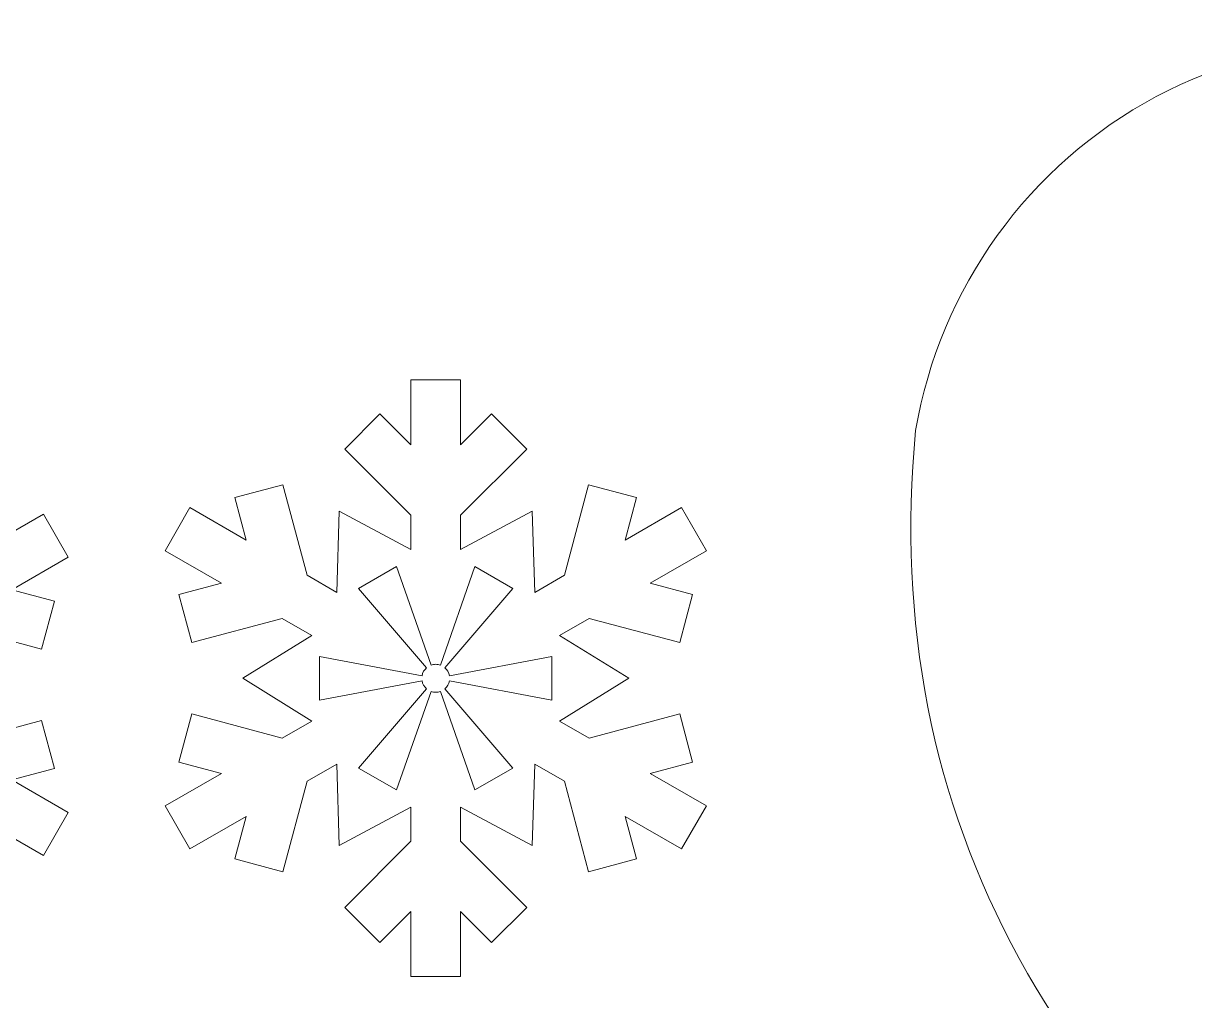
# Model space of a CAD drawing. Header units: millimetres. Extents: x -417 to 423, y -129 to 130.
# Drawn here: x -210.67 to -168.26, y -38.29 to -2.93 of the extents above; entities that cross this region are included whole.
import ezdxf

# ---------------------------------------------------------------- set-up
doc = ezdxf.new("R2010")
doc.units = ezdxf.units.MM
doc.header["$MEASUREMENT"] = 0
doc.layers.add('Camada 1', color=7, linetype='Continuous')

msp = doc.modelspace()

# ---------------------------------------------------------------- linework, layer by layer
at = {"layer": 'Camada 1', "color": 250, "lineweight": 20}
msp.add_open_spline([(-108.9558, -116.1846), (-108.9558, -116.1846), (-108.9558, -110.645), (-108.9558, -110.645), (-108.9558, -110.645), (-102.3488, -110.9216), (-97.9652, -108.239), (-94.6314, -105.1581), (-94.6314, -105.1581), (-87.3953, -98.4709), (-85.1994, -85.6952), (-90.7202, -77.2132), (-90.7202, -77.2132), (-94.7894, -68.8955), (-105.2778, -59.5347), (-122.1855, -49.1306), (-122.1855, -49.1306), (-124.721, -47.526), (-132.9916, -46.6607), (-140.9969, -46.5348), (-140.9969, -46.5348), (-152.559, -43.7149), (-161.0808, -36.9499), (-166.5625, -26.2396), (-166.5625, -26.2396), (-168.5027, -22.4029), (-167.3598, -17.7245), (-163.8693, -15.2145), (-163.8693, -15.2145), (-160.3787, -12.7045), (-155.58, -13.11), (-152.5604, -16.1706), (-152.5604, -16.1706), (-154.0899, -17.3196), (-154.4744, -19.4537), (-153.442, -21.0642), (-153.442, -21.0642), (-152.4096, -22.6747), (-150.3099, -23.2164), (-148.6272, -22.3064), (-148.6272, -22.3064), (-147.028, -21.9692), (-145.697, -20.8664), (-145.0684, -19.3578), (-145.0684, -19.3578), (-144.4399, -17.8492), (-144.5939, -16.1277), (-145.4807, -14.7547), (-145.4807, -14.7547), (-146.9971, -10.3188), (-150.3939, -6.7782), (-154.7631, -5.079), (-154.7631, -5.079), (-159.5358, -2.9317), (-165.0342, -3.1166), (-169.652, -5.5794), (-169.652, -5.5794), (-174.2698, -8.0421), (-177.4864, -12.5053), (-178.3621, -17.6651), (-178.3621, -17.6651), (-179.6802, -31.609), (-173.3601, -43.1405), (-159.402, -52.2596), (-159.402, -52.2596), (-157.4766, -53.5175), (-155.4059, -54.7295), (-153.1898, -55.8956), (-153.1898, -55.8956), (-151.9161, -60.507), (-154.4087, -64.0216), (-158.7086, -65.4385), (-158.7086, -65.4385), (-161.1395, -66.2396), (-163.3679, -66.1217), (-165.8633, -66.1217), (-165.8633, -66.1217), (-165.8633, -66.1217), (-230.2112, -66.1217), (-230.2112, -66.1217), (-230.2112, -66.1217), (-230.2112, -66.1217), (-239.4373, -52.2596), (-239.4373, -52.2596), (-239.4373, -52.2596), (-239.4373, -52.2596), (-253.323, -52.2596), (-253.323, -52.2596), (-253.323, -52.2596), (-253.323, -52.2596), (-296.323, -52.2596), (-296.323, -52.2596), (-296.323, -52.2596), (-296.323, -52.2596), (-286.4294, -112.2239), (-286.4294, -112.2239), (-286.4294, -112.2239), (-286.4294, -112.2239), (-286.4294, -116.1846), (-286.4294, -116.1846), (-286.4294, -116.1846), (-286.4294, -116.1846), (-293.7493, -116.1846), (-293.7493, -116.1846), (-293.7493, -116.1846), (-293.7493, -116.1846), (-293.7493, -129.0963), (-293.7493, -129.0963), (-293.7493, -129.0963), (-293.7493, -129.0963), (-101.2431, -129.0963), (-101.2431, -129.0963), (-101.2431, -129.0963), (-65.3551, -127.8508), (-60.3457, -83.6124), (-81.7697, -56.7062), (-81.7697, -56.7062), (-82.545, -56.0007), (-83.6744, -55.8446), (-84.612, -56.3134), (-84.612, -56.3134), (-85.5496, -56.7822), (-86.1023, -57.7793), (-86.0031, -58.8229), (-86.0031, -58.8229), (-67.2099, -86.878), (-78.4282, -115.7353), (-101.2431, -116.1846), (-101.2431, -116.1846), (-101.2431, -116.1846), (-108.9558, -116.1846), (-108.9558, -116.1846)], degree=3, knots=[0, 0, 0, 0, 0.0294118, 0.0294118, 0.0294118, 0.0294118, 0.0588235, 0.0588235, 0.0588235, 0.0588235, 0.0882353, 0.0882353, 0.0882353, 0.0882353, 0.1176471, 0.1176471, 0.1176471, 0.1176471, 0.1470588, 0.1470588, 0.1470588, 0.1470588, 0.1764706, 0.1764706, 0.1764706, 0.1764706, 0.2058824, 0.2058824, 0.2058824, 0.2058824, 0.2352941, 0.2352941, 0.2352941, 0.2352941, 0.2647059, 0.2647059, 0.2647059, 0.2647059, 0.2941176, 0.2941176, 0.2941176, 0.2941176, 0.3235294, 0.3235294, 0.3235294, 0.3235294, 0.3529412, 0.3529412, 0.3529412, 0.3529412, 0.3823529, 0.3823529, 0.3823529, 0.3823529, 0.4117647, 0.4117647, 0.4117647, 0.4117647, 0.4411765, 0.4411765, 0.4411765, 0.4411765, 0.4705882, 0.4705882, 0.4705882, 0.4705882, 0.5, 0.5, 0.5, 0.5, 0.5294118, 0.5294118, 0.5294118, 0.5294118, 0.5588235, 0.5588235, 0.5588235, 0.5588235, 0.5882353, 0.5882353, 0.5882353, 0.5882353, 0.6176471, 0.6176471, 0.6176471, 0.6176471, 0.6470588, 0.6470588, 0.6470588, 0.6470588, 0.6764706, 0.6764706, 0.6764706, 0.6764706, 0.7058824, 0.7058824, 0.7058824, 0.7058824, 0.7352941, 0.7352941, 0.7352941, 0.7352941, 0.7647059, 0.7647059, 0.7647059, 0.7647059, 0.7941176, 0.7941176, 0.7941176, 0.7941176, 0.8235294, 0.8235294, 0.8235294, 0.8235294, 0.8529412, 0.8529412, 0.8529412, 0.8529412, 0.8823529, 0.8823529, 0.8823529, 0.8823529, 0.9117647, 0.9117647, 0.9117647, 0.9117647, 0.9411765, 0.9411765, 0.9411765, 0.9411765, 1, 1, 1, 1], dxfattribs=at)
at = {"layer": 'Camada 1', "color": 250, "lineweight": 9}
for points, knots in [([(-217.9446, -20.9703), (-217.9446, -20.9703), (-217.9446, -22.2098), (-217.9446, -22.2098), (-217.9446, -22.2098), (-217.9446, -22.2098), (-215.3519, -20.8186), (-215.3519, -20.8186), (-215.3519, -20.8186), (-215.3519, -20.8186), (-215.2603, -23.7595), (-215.2603, -23.7595), (-215.2603, -23.7595), (-215.2603, -23.7595), (-214.187, -23.1398), (-214.187, -23.1398), (-214.187, -23.1398), (-214.187, -23.1398), (-213.3096, -19.8655), (-213.3096, -19.8655), (-213.3096, -19.8655), (-213.3096, -19.8655), (-211.5709, -20.3314), (-211.5709, -20.3314), (-211.5709, -20.3314), (-211.5709, -20.3314), (-211.9824, -21.867), (-211.9824, -21.867), (-211.9824, -21.867), (-211.9824, -21.867), (-209.9455, -20.691), (-209.9455, -20.691), (-209.9455, -20.691), (-209.9455, -20.691), (-209.0455, -22.2498), (-209.0455, -22.2498), (-209.0455, -22.2498), (-209.0455, -22.2498), (-211.0824, -23.4258), (-211.0824, -23.4258), (-211.0824, -23.4258), (-211.0824, -23.4258), (-209.5468, -23.8373), (-209.5468, -23.8373), (-209.5468, -23.8373), (-209.5468, -23.8373), (-210.0127, -25.576), (-210.0127, -25.576), (-210.0127, -25.576), (-210.0127, -25.576), (-213.287, -24.6986), (-213.287, -24.6986), (-213.287, -24.6986), (-213.287, -24.6986), (-214.3604, -25.3184), (-214.3604, -25.3184), (-214.3604, -25.3184), (-214.3604, -25.3184), (-211.8592, -26.8681), (-211.8592, -26.8681), (-211.8592, -26.8681), (-211.8592, -26.8681), (-214.3604, -28.4179), (-214.3604, -28.4179), (-214.3604, -28.4179), (-214.3604, -28.4179), (-213.287, -29.0376), (-213.287, -29.0376), (-213.287, -29.0376), (-213.287, -29.0376), (-210.0127, -28.1602), (-210.0127, -28.1602), (-210.0127, -28.1602), (-210.0127, -28.1602), (-209.5468, -29.8989), (-209.5468, -29.8989), (-209.5468, -29.8989), (-209.5468, -29.8989), (-211.0824, -30.3104), (-211.0824, -30.3104), (-211.0824, -30.3104), (-211.0824, -30.3104), (-209.0455, -31.4864), (-209.0455, -31.4864), (-209.0455, -31.4864), (-209.0455, -31.4864), (-209.9455, -33.0452), (-209.9455, -33.0452), (-209.9455, -33.0452), (-209.9455, -33.0452), (-211.9824, -31.8692), (-211.9824, -31.8692), (-211.9824, -31.8692), (-211.9824, -31.8692), (-211.5709, -33.4048), (-211.5709, -33.4048), (-211.5709, -33.4048), (-211.5709, -33.4048), (-213.3096, -33.8707), (-213.3096, -33.8707), (-213.3096, -33.8707), (-213.3096, -33.8707), (-214.187, -30.5964), (-214.187, -30.5964), (-214.187, -30.5964), (-214.187, -30.5964), (-215.2603, -29.9767), (-215.2603, -29.9767), (-215.2603, -29.9767), (-215.2603, -29.9767), (-215.3519, -32.9177), (-215.3519, -32.9177), (-215.3519, -32.9177), (-215.3519, -32.9177), (-217.9446, -31.5264), (-217.9446, -31.5264), (-217.9446, -31.5264), (-217.9446, -31.5264), (-217.9446, -32.7659), (-217.9446, -32.7659), (-217.9446, -32.7659), (-217.9446, -32.7659), (-215.5477, -35.1628), (-215.5477, -35.1628), (-215.5477, -35.1628), (-215.5477, -35.1628), (-216.8205, -36.4356), (-216.8205, -36.4356), (-216.8205, -36.4356), (-216.8205, -36.4356), (-217.9446, -35.3115), (-217.9446, -35.3115), (-217.9446, -35.3115), (-217.9446, -35.3115), (-217.9446, -37.6635), (-217.9446, -37.6635), (-217.9446, -37.6635), (-217.9446, -37.6635), (-219.7446, -37.6635), (-219.7446, -37.6635), (-219.7446, -37.6635), (-219.7446, -37.6635), (-219.7446, -35.3115), (-219.7446, -35.3115), (-219.7446, -35.3115), (-219.7446, -35.3115), (-220.8687, -36.4356), (-220.8687, -36.4356), (-220.8687, -36.4356), (-220.8687, -36.4356), (-222.1415, -35.1628), (-222.1415, -35.1628), (-222.1415, -35.1628), (-222.1415, -35.1628), (-219.7446, -32.7659), (-219.7446, -32.7659), (-219.7446, -32.7659), (-219.7446, -32.7659), (-219.7446, -31.5264), (-219.7446, -31.5264), (-219.7446, -31.5264), (-219.7446, -31.5264), (-222.3373, -32.9176), (-222.3373, -32.9176), (-222.3373, -32.9176), (-222.3373, -32.9176), (-222.4289, -29.9767), (-222.4289, -29.9767), (-222.4289, -29.9767), (-222.4289, -29.9767), (-223.5022, -30.5964), (-223.5022, -30.5964), (-223.5022, -30.5964), (-223.5022, -30.5964), (-224.3796, -33.8707), (-224.3796, -33.8707), (-224.3796, -33.8707), (-224.3796, -33.8707), (-226.1183, -33.4048), (-226.1183, -33.4048), (-226.1183, -33.4048), (-226.1183, -33.4048), (-225.7068, -31.8692), (-225.7068, -31.8692), (-225.7068, -31.8692), (-225.7068, -31.8692), (-227.7437, -33.0452), (-227.7437, -33.0452), (-227.7437, -33.0452), (-227.7437, -33.0452), (-228.6437, -31.4864), (-228.6437, -31.4864), (-228.6437, -31.4864), (-228.6437, -31.4864), (-226.6068, -30.3104), (-226.6068, -30.3104), (-226.6068, -30.3104), (-226.6068, -30.3104), (-228.1424, -29.8989), (-228.1424, -29.8989), (-228.1424, -29.8989), (-228.1424, -29.8989), (-227.6765, -28.1602), (-227.6765, -28.1602), (-227.6765, -28.1602), (-227.6765, -28.1602), (-224.4022, -29.0376), (-224.4022, -29.0376), (-224.4022, -29.0376), (-224.4022, -29.0376), (-223.3288, -28.4178), (-223.3288, -28.4178), (-223.3288, -28.4178), (-223.3288, -28.4178), (-225.83, -26.8681), (-225.83, -26.8681), (-225.83, -26.8681), (-225.83, -26.8681), (-223.3288, -25.3183), (-223.3288, -25.3183), (-223.3288, -25.3183), (-223.3288, -25.3183), (-224.4022, -24.6986), (-224.4022, -24.6986), (-224.4022, -24.6986), (-224.4022, -24.6986), (-227.6765, -25.576), (-227.6765, -25.576), (-227.6765, -25.576), (-227.6765, -25.576), (-228.1424, -23.8373), (-228.1424, -23.8373), (-228.1424, -23.8373), (-228.1424, -23.8373), (-226.6068, -23.4258), (-226.6068, -23.4258), (-226.6068, -23.4258), (-226.6068, -23.4258), (-228.6437, -22.2498), (-228.6437, -22.2498), (-228.6437, -22.2498), (-228.6437, -22.2498), (-227.7437, -20.691), (-227.7437, -20.691), (-227.7437, -20.691), (-227.7437, -20.691), (-225.7068, -21.867), (-225.7068, -21.867), (-225.7068, -21.867), (-225.7068, -21.867), (-226.1183, -20.3314), (-226.1183, -20.3314), (-226.1183, -20.3314), (-226.1183, -20.3314), (-224.3796, -19.8655), (-224.3796, -19.8655), (-224.3796, -19.8655), (-224.3796, -19.8655), (-223.5022, -23.1398), (-223.5022, -23.1398), (-223.5022, -23.1398), (-223.5022, -23.1398), (-222.4289, -23.7595), (-222.4289, -23.7595), (-222.4289, -23.7595), (-222.4289, -23.7595), (-222.3373, -20.8185), (-222.3373, -20.8185), (-222.3373, -20.8185), (-222.3373, -20.8185), (-219.7446, -22.2098), (-219.7446, -22.2098), (-219.7446, -22.2098), (-219.7446, -22.2098), (-219.7446, -20.9703), (-219.7446, -20.9703), (-219.7446, -20.9703), (-219.7446, -20.9703), (-222.1415, -18.5734), (-222.1415, -18.5734), (-222.1415, -18.5734), (-222.1415, -18.5734), (-220.8687, -17.3006), (-220.8687, -17.3006), (-220.8687, -17.3006), (-220.8687, -17.3006), (-219.7446, -18.4247), (-219.7446, -18.4247), (-219.7446, -18.4247), (-219.7446, -18.4247), (-219.7446, -16.0727), (-219.7446, -16.0727), (-219.7446, -16.0727), (-219.7446, -16.0727), (-217.9446, -16.0727), (-217.9446, -16.0727), (-217.9446, -16.0727), (-217.9446, -16.0727), (-217.9446, -18.4247), (-217.9446, -18.4247), (-217.9446, -18.4247), (-217.9446, -18.4247), (-216.8205, -17.3006), (-216.8205, -17.3006), (-216.8205, -17.3006), (-216.8205, -17.3006), (-215.5477, -18.5734), (-215.5477, -18.5734), (-215.5477, -18.5734), (-215.5477, -18.5734), (-217.9446, -20.9703), (-217.9446, -20.9703)], [0, 0, 0, 0, 0.0126582, 0.0126582, 0.0126582, 0.0126582, 0.0253165, 0.0253165, 0.0253165, 0.0253165, 0.0379747, 0.0379747, 0.0379747, 0.0379747, 0.0506329, 0.0506329, 0.0506329, 0.0506329, 0.0632911, 0.0632911, 0.0632911, 0.0632911, 0.0759494, 0.0759494, 0.0759494, 0.0759494, 0.0886076, 0.0886076, 0.0886076, 0.0886076, 0.1012658, 0.1012658, 0.1012658, 0.1012658, 0.1139241, 0.1139241, 0.1139241, 0.1139241, 0.1265823, 0.1265823, 0.1265823, 0.1265823, 0.1392405, 0.1392405, 0.1392405, 0.1392405, 0.1518987, 0.1518987, 0.1518987, 0.1518987, 0.164557, 0.164557, 0.164557, 0.164557, 0.1772152, 0.1772152, 0.1772152, 0.1772152, 0.1898734, 0.1898734, 0.1898734, 0.1898734, 0.2025316, 0.2025316, 0.2025316, 0.2025316, 0.2151899, 0.2151899, 0.2151899, 0.2151899, 0.2278481, 0.2278481, 0.2278481, 0.2278481, 0.2405063, 0.2405063, 0.2405063, 0.2405063, 0.2531646, 0.2531646, 0.2531646, 0.2531646, 0.2658228, 0.2658228, 0.2658228, 0.2658228, 0.278481, 0.278481, 0.278481, 0.278481, 0.2911392, 0.2911392, 0.2911392, 0.2911392, 0.3037975, 0.3037975, 0.3037975, 0.3037975, 0.3164557, 0.3164557, 0.3164557, 0.3164557, 0.3291139, 0.3291139, 0.3291139, 0.3291139, 0.3417722, 0.3417722, 0.3417722, 0.3417722, 0.3544304, 0.3544304, 0.3544304, 0.3544304, 0.3670886, 0.3670886, 0.3670886, 0.3670886, 0.3797468, 0.3797468, 0.3797468, 0.3797468, 0.3924051, 0.3924051, 0.3924051, 0.3924051, 0.4050633, 0.4050633, 0.4050633, 0.4050633, 0.4177215, 0.4177215, 0.4177215, 0.4177215, 0.4303797, 0.4303797, 0.4303797, 0.4303797, 0.443038, 0.443038, 0.443038, 0.443038, 0.4556962, 0.4556962, 0.4556962, 0.4556962, 0.4683544, 0.4683544, 0.4683544, 0.4683544, 0.4810127, 0.4810127, 0.4810127, 0.4810127, 0.4936709, 0.4936709, 0.4936709, 0.4936709, 0.5063291, 0.5063291, 0.5063291, 0.5063291, 0.5189873, 0.5189873, 0.5189873, 0.5189873, 0.5316456, 0.5316456, 0.5316456, 0.5316456, 0.5443038, 0.5443038, 0.5443038, 0.5443038, 0.556962, 0.556962, 0.556962, 0.556962, 0.5696203, 0.5696203, 0.5696203, 0.5696203, 0.5822785, 0.5822785, 0.5822785, 0.5822785, 0.5949367, 0.5949367, 0.5949367, 0.5949367, 0.6075949, 0.6075949, 0.6075949, 0.6075949, 0.6202532, 0.6202532, 0.6202532, 0.6202532, 0.6329114, 0.6329114, 0.6329114, 0.6329114, 0.6455696, 0.6455696, 0.6455696, 0.6455696, 0.6582278, 0.6582278, 0.6582278, 0.6582278, 0.6708861, 0.6708861, 0.6708861, 0.6708861, 0.6835443, 0.6835443, 0.6835443, 0.6835443, 0.6962025, 0.6962025, 0.6962025, 0.6962025, 0.7088608, 0.7088608, 0.7088608, 0.7088608, 0.721519, 0.721519, 0.721519, 0.721519, 0.7341772, 0.7341772, 0.7341772, 0.7341772, 0.7468354, 0.7468354, 0.7468354, 0.7468354, 0.7594937, 0.7594937, 0.7594937, 0.7594937, 0.7721519, 0.7721519, 0.7721519, 0.7721519, 0.7848101, 0.7848101, 0.7848101, 0.7848101, 0.7974684, 0.7974684, 0.7974684, 0.7974684, 0.8101266, 0.8101266, 0.8101266, 0.8101266, 0.8227848, 0.8227848, 0.8227848, 0.8227848, 0.835443, 0.835443, 0.835443, 0.835443, 0.8481013, 0.8481013, 0.8481013, 0.8481013, 0.8607595, 0.8607595, 0.8607595, 0.8607595, 0.8734177, 0.8734177, 0.8734177, 0.8734177, 0.8860759, 0.8860759, 0.8860759, 0.8860759, 0.8987342, 0.8987342, 0.8987342, 0.8987342, 0.9113924, 0.9113924, 0.9113924, 0.9113924, 0.9240506, 0.9240506, 0.9240506, 0.9240506, 0.9367089, 0.9367089, 0.9367089, 0.9367089, 0.9493671, 0.9493671, 0.9493671, 0.9493671, 0.9620253, 0.9620253, 0.9620253, 0.9620253, 0.9746835, 0.9746835, 0.9746835, 0.9746835, 1, 1, 1, 1]), ([(-194.8383, -20.7325), (-194.8383, -20.7325), (-194.8383, -21.972), (-194.8383, -21.972), (-194.8383, -21.972), (-194.8383, -21.972), (-192.2456, -20.5808), (-192.2456, -20.5808), (-192.2456, -20.5808), (-192.2456, -20.5808), (-192.154, -23.5217), (-192.154, -23.5217), (-192.154, -23.5217), (-192.154, -23.5217), (-191.0807, -22.902), (-191.0807, -22.902), (-191.0807, -22.902), (-191.0807, -22.902), (-190.2033, -19.6277), (-190.2033, -19.6277), (-190.2033, -19.6277), (-190.2033, -19.6277), (-188.4646, -20.0936), (-188.4646, -20.0936), (-188.4646, -20.0936), (-188.4646, -20.0936), (-188.8761, -21.6292), (-188.8761, -21.6292), (-188.8761, -21.6292), (-188.8761, -21.6292), (-186.8392, -20.4532), (-186.8392, -20.4532), (-186.8392, -20.4532), (-186.8392, -20.4532), (-185.9392, -22.012), (-185.9392, -22.012), (-185.9392, -22.012), (-185.9392, -22.012), (-187.9761, -23.188), (-187.9761, -23.188), (-187.9761, -23.188), (-187.9761, -23.188), (-186.4405, -23.5995), (-186.4405, -23.5995), (-186.4405, -23.5995), (-186.4405, -23.5995), (-186.9064, -25.3382), (-186.9064, -25.3382), (-186.9064, -25.3382), (-186.9064, -25.3382), (-190.1807, -24.4608), (-190.1807, -24.4608), (-190.1807, -24.4608), (-190.1807, -24.4608), (-191.2541, -25.0806), (-191.2541, -25.0806), (-191.2541, -25.0806), (-191.2541, -25.0806), (-188.7529, -26.6303), (-188.7529, -26.6303), (-188.7529, -26.6303), (-188.7529, -26.6303), (-191.2541, -28.1801), (-191.2541, -28.1801), (-191.2541, -28.1801), (-191.2541, -28.1801), (-190.1807, -28.7998), (-190.1807, -28.7998), (-190.1807, -28.7998), (-190.1807, -28.7998), (-186.9064, -27.9224), (-186.9064, -27.9224), (-186.9064, -27.9224), (-186.9064, -27.9224), (-186.4405, -29.6611), (-186.4405, -29.6611), (-186.4405, -29.6611), (-186.4405, -29.6611), (-187.9761, -30.0726), (-187.9761, -30.0726), (-187.9761, -30.0726), (-187.9761, -30.0726), (-185.9392, -31.2486), (-185.9392, -31.2486), (-185.9392, -31.2486), (-185.9392, -31.2486), (-186.8392, -32.8074), (-186.8392, -32.8074), (-186.8392, -32.8074), (-186.8392, -32.8074), (-188.8761, -31.6314), (-188.8761, -31.6314), (-188.8761, -31.6314), (-188.8761, -31.6314), (-188.4646, -33.167), (-188.4646, -33.167), (-188.4646, -33.167), (-188.4646, -33.167), (-190.2033, -33.6329), (-190.2033, -33.6329), (-190.2033, -33.6329), (-190.2033, -33.6329), (-191.0807, -30.3586), (-191.0807, -30.3586), (-191.0807, -30.3586), (-191.0807, -30.3586), (-192.154, -29.7389), (-192.154, -29.7389), (-192.154, -29.7389), (-192.154, -29.7389), (-192.2456, -32.6799), (-192.2456, -32.6799), (-192.2456, -32.6799), (-192.2456, -32.6799), (-194.8383, -31.2886), (-194.8383, -31.2886), (-194.8383, -31.2886), (-194.8383, -31.2886), (-194.8383, -32.5281), (-194.8383, -32.5281), (-194.8383, -32.5281), (-194.8383, -32.5281), (-192.4414, -34.925), (-192.4414, -34.925), (-192.4414, -34.925), (-192.4414, -34.925), (-193.7142, -36.1978), (-193.7142, -36.1978), (-193.7142, -36.1978), (-193.7142, -36.1978), (-194.8383, -35.0737), (-194.8383, -35.0737), (-194.8383, -35.0737), (-194.8383, -35.0737), (-194.8383, -37.4257), (-194.8383, -37.4257), (-194.8383, -37.4257), (-194.8383, -37.4257), (-196.6383, -37.4257), (-196.6383, -37.4257), (-196.6383, -37.4257), (-196.6383, -37.4257), (-196.6383, -35.0737), (-196.6383, -35.0737), (-196.6383, -35.0737), (-196.6383, -35.0737), (-197.7624, -36.1978), (-197.7624, -36.1978), (-197.7624, -36.1978), (-197.7624, -36.1978), (-199.0352, -34.925), (-199.0352, -34.925), (-199.0352, -34.925), (-199.0352, -34.925), (-196.6383, -32.5281), (-196.6383, -32.5281), (-196.6383, -32.5281), (-196.6383, -32.5281), (-196.6383, -31.2886), (-196.6383, -31.2886), (-196.6383, -31.2886), (-196.6383, -31.2886), (-199.231, -32.6798), (-199.231, -32.6798), (-199.231, -32.6798), (-199.231, -32.6798), (-199.3226, -29.7389), (-199.3226, -29.7389), (-199.3226, -29.7389), (-199.3226, -29.7389), (-200.3959, -30.3586), (-200.3959, -30.3586), (-200.3959, -30.3586), (-200.3959, -30.3586), (-201.2733, -33.6329), (-201.2733, -33.6329), (-201.2733, -33.6329), (-201.2733, -33.6329), (-203.012, -33.167), (-203.012, -33.167), (-203.012, -33.167), (-203.012, -33.167), (-202.6005, -31.6314), (-202.6005, -31.6314), (-202.6005, -31.6314), (-202.6005, -31.6314), (-204.6374, -32.8074), (-204.6374, -32.8074), (-204.6374, -32.8074), (-204.6374, -32.8074), (-205.5374, -31.2486), (-205.5374, -31.2486), (-205.5374, -31.2486), (-205.5374, -31.2486), (-203.5005, -30.0726), (-203.5005, -30.0726), (-203.5005, -30.0726), (-203.5005, -30.0726), (-205.0361, -29.6611), (-205.0361, -29.6611), (-205.0361, -29.6611), (-205.0361, -29.6611), (-204.5702, -27.9224), (-204.5702, -27.9224), (-204.5702, -27.9224), (-204.5702, -27.9224), (-201.2959, -28.7998), (-201.2959, -28.7998), (-201.2959, -28.7998), (-201.2959, -28.7998), (-200.2225, -28.18), (-200.2225, -28.18), (-200.2225, -28.18), (-200.2225, -28.18), (-202.7237, -26.6303), (-202.7237, -26.6303), (-202.7237, -26.6303), (-202.7237, -26.6303), (-200.2225, -25.0805), (-200.2225, -25.0805), (-200.2225, -25.0805), (-200.2225, -25.0805), (-201.2959, -24.4608), (-201.2959, -24.4608), (-201.2959, -24.4608), (-201.2959, -24.4608), (-204.5702, -25.3382), (-204.5702, -25.3382), (-204.5702, -25.3382), (-204.5702, -25.3382), (-205.0361, -23.5995), (-205.0361, -23.5995), (-205.0361, -23.5995), (-205.0361, -23.5995), (-203.5005, -23.188), (-203.5005, -23.188), (-203.5005, -23.188), (-203.5005, -23.188), (-205.5374, -22.012), (-205.5374, -22.012), (-205.5374, -22.012), (-205.5374, -22.012), (-204.6374, -20.4532), (-204.6374, -20.4532), (-204.6374, -20.4532), (-204.6374, -20.4532), (-202.6005, -21.6292), (-202.6005, -21.6292), (-202.6005, -21.6292), (-202.6005, -21.6292), (-203.012, -20.0936), (-203.012, -20.0936), (-203.012, -20.0936), (-203.012, -20.0936), (-201.2733, -19.6277), (-201.2733, -19.6277), (-201.2733, -19.6277), (-201.2733, -19.6277), (-200.3959, -22.902), (-200.3959, -22.902), (-200.3959, -22.902), (-200.3959, -22.902), (-199.3226, -23.5217), (-199.3226, -23.5217), (-199.3226, -23.5217), (-199.3226, -23.5217), (-199.231, -20.5807), (-199.231, -20.5807), (-199.231, -20.5807), (-199.231, -20.5807), (-196.6383, -21.972), (-196.6383, -21.972), (-196.6383, -21.972), (-196.6383, -21.972), (-196.6383, -20.7325), (-196.6383, -20.7325), (-196.6383, -20.7325), (-196.6383, -20.7325), (-199.0352, -18.3356), (-199.0352, -18.3356), (-199.0352, -18.3356), (-199.0352, -18.3356), (-197.7624, -17.0628), (-197.7624, -17.0628), (-197.7624, -17.0628), (-197.7624, -17.0628), (-196.6383, -18.1869), (-196.6383, -18.1869), (-196.6383, -18.1869), (-196.6383, -18.1869), (-196.6383, -15.8349), (-196.6383, -15.8349), (-196.6383, -15.8349), (-196.6383, -15.8349), (-194.8383, -15.8349), (-194.8383, -15.8349), (-194.8383, -15.8349), (-194.8383, -15.8349), (-194.8383, -18.1869), (-194.8383, -18.1869), (-194.8383, -18.1869), (-194.8383, -18.1869), (-193.7142, -17.0628), (-193.7142, -17.0628), (-193.7142, -17.0628), (-193.7142, -17.0628), (-192.4414, -18.3356), (-192.4414, -18.3356), (-192.4414, -18.3356), (-192.4414, -18.3356), (-194.8383, -20.7325), (-194.8383, -20.7325)], [0, 0, 0, 0, 0.0126582, 0.0126582, 0.0126582, 0.0126582, 0.0253165, 0.0253165, 0.0253165, 0.0253165, 0.0379747, 0.0379747, 0.0379747, 0.0379747, 0.0506329, 0.0506329, 0.0506329, 0.0506329, 0.0632911, 0.0632911, 0.0632911, 0.0632911, 0.0759494, 0.0759494, 0.0759494, 0.0759494, 0.0886076, 0.0886076, 0.0886076, 0.0886076, 0.1012658, 0.1012658, 0.1012658, 0.1012658, 0.1139241, 0.1139241, 0.1139241, 0.1139241, 0.1265823, 0.1265823, 0.1265823, 0.1265823, 0.1392405, 0.1392405, 0.1392405, 0.1392405, 0.1518987, 0.1518987, 0.1518987, 0.1518987, 0.164557, 0.164557, 0.164557, 0.164557, 0.1772152, 0.1772152, 0.1772152, 0.1772152, 0.1898734, 0.1898734, 0.1898734, 0.1898734, 0.2025316, 0.2025316, 0.2025316, 0.2025316, 0.2151899, 0.2151899, 0.2151899, 0.2151899, 0.2278481, 0.2278481, 0.2278481, 0.2278481, 0.2405063, 0.2405063, 0.2405063, 0.2405063, 0.2531646, 0.2531646, 0.2531646, 0.2531646, 0.2658228, 0.2658228, 0.2658228, 0.2658228, 0.278481, 0.278481, 0.278481, 0.278481, 0.2911392, 0.2911392, 0.2911392, 0.2911392, 0.3037975, 0.3037975, 0.3037975, 0.3037975, 0.3164557, 0.3164557, 0.3164557, 0.3164557, 0.3291139, 0.3291139, 0.3291139, 0.3291139, 0.3417722, 0.3417722, 0.3417722, 0.3417722, 0.3544304, 0.3544304, 0.3544304, 0.3544304, 0.3670886, 0.3670886, 0.3670886, 0.3670886, 0.3797468, 0.3797468, 0.3797468, 0.3797468, 0.3924051, 0.3924051, 0.3924051, 0.3924051, 0.4050633, 0.4050633, 0.4050633, 0.4050633, 0.4177215, 0.4177215, 0.4177215, 0.4177215, 0.4303797, 0.4303797, 0.4303797, 0.4303797, 0.443038, 0.443038, 0.443038, 0.443038, 0.4556962, 0.4556962, 0.4556962, 0.4556962, 0.4683544, 0.4683544, 0.4683544, 0.4683544, 0.4810127, 0.4810127, 0.4810127, 0.4810127, 0.4936709, 0.4936709, 0.4936709, 0.4936709, 0.5063291, 0.5063291, 0.5063291, 0.5063291, 0.5189873, 0.5189873, 0.5189873, 0.5189873, 0.5316456, 0.5316456, 0.5316456, 0.5316456, 0.5443038, 0.5443038, 0.5443038, 0.5443038, 0.556962, 0.556962, 0.556962, 0.556962, 0.5696203, 0.5696203, 0.5696203, 0.5696203, 0.5822785, 0.5822785, 0.5822785, 0.5822785, 0.5949367, 0.5949367, 0.5949367, 0.5949367, 0.6075949, 0.6075949, 0.6075949, 0.6075949, 0.6202532, 0.6202532, 0.6202532, 0.6202532, 0.6329114, 0.6329114, 0.6329114, 0.6329114, 0.6455696, 0.6455696, 0.6455696, 0.6455696, 0.6582278, 0.6582278, 0.6582278, 0.6582278, 0.6708861, 0.6708861, 0.6708861, 0.6708861, 0.6835443, 0.6835443, 0.6835443, 0.6835443, 0.6962025, 0.6962025, 0.6962025, 0.6962025, 0.7088608, 0.7088608, 0.7088608, 0.7088608, 0.721519, 0.721519, 0.721519, 0.721519, 0.7341772, 0.7341772, 0.7341772, 0.7341772, 0.7468354, 0.7468354, 0.7468354, 0.7468354, 0.7594937, 0.7594937, 0.7594937, 0.7594937, 0.7721519, 0.7721519, 0.7721519, 0.7721519, 0.7848101, 0.7848101, 0.7848101, 0.7848101, 0.7974684, 0.7974684, 0.7974684, 0.7974684, 0.8101266, 0.8101266, 0.8101266, 0.8101266, 0.8227848, 0.8227848, 0.8227848, 0.8227848, 0.835443, 0.835443, 0.835443, 0.835443, 0.8481013, 0.8481013, 0.8481013, 0.8481013, 0.8607595, 0.8607595, 0.8607595, 0.8607595, 0.8734177, 0.8734177, 0.8734177, 0.8734177, 0.8860759, 0.8860759, 0.8860759, 0.8860759, 0.8987342, 0.8987342, 0.8987342, 0.8987342, 0.9113924, 0.9113924, 0.9113924, 0.9113924, 0.9240506, 0.9240506, 0.9240506, 0.9240506, 0.9367089, 0.9367089, 0.9367089, 0.9367089, 0.9493671, 0.9493671, 0.9493671, 0.9493671, 0.9620253, 0.9620253, 0.9620253, 0.9620253, 0.9746835, 0.9746835, 0.9746835, 0.9746835, 1, 1, 1, 1]), ([(-196.2359, -26.5364), (-196.2359, -26.5364), (-199.9462, -25.8365), (-199.9462, -25.8365), (-199.9462, -25.8365), (-199.9462, -25.8365), (-199.9461, -27.4242), (-199.9461, -27.4242), (-199.9461, -27.4242), (-199.9461, -27.4242), (-196.2359, -26.7242), (-196.2359, -26.7242), (-196.2359, -26.7242), (-196.2143, -26.8393), (-196.1536, -26.9408), (-196.0683, -27.0142), (-196.0683, -27.0142), (-196.0683, -27.0142), (-198.5297, -29.8775), (-198.5297, -29.8775), (-198.5297, -29.8775), (-198.5297, -29.8775), (-197.1547, -30.6713), (-197.1547, -30.6713), (-197.1547, -30.6713), (-197.1547, -30.6713), (-195.9058, -27.1082), (-195.9058, -27.1082), (-195.9058, -27.1082), (-195.8534, -27.1266), (-195.797, -27.1366), (-195.7383, -27.1366), (-195.7383, -27.1366), (-195.6796, -27.1366), (-195.6232, -27.1266), (-195.5708, -27.1082), (-195.5708, -27.1082), (-195.5708, -27.1082), (-194.3218, -30.6713), (-194.3218, -30.6713), (-194.3218, -30.6713), (-194.3218, -30.6713), (-192.9469, -29.8774), (-192.9469, -29.8774), (-192.9469, -29.8774), (-192.9469, -29.8774), (-195.4083, -27.0142), (-195.4083, -27.0142), (-195.4083, -27.0142), (-195.323, -26.9408), (-195.2623, -26.8394), (-195.2407, -26.7242), (-195.2407, -26.7242), (-195.2407, -26.7242), (-191.5304, -27.4241), (-191.5304, -27.4241), (-191.5304, -27.4241), (-191.5304, -27.4241), (-191.5305, -25.8364), (-191.5305, -25.8364), (-191.5305, -25.8364), (-191.5305, -25.8364), (-195.2407, -26.5364), (-195.2407, -26.5364), (-195.2407, -26.5364), (-195.2623, -26.4213), (-195.323, -26.3198), (-195.4083, -26.2464), (-195.4083, -26.2464), (-195.4083, -26.2464), (-192.9469, -23.3831), (-192.9469, -23.3831), (-192.9469, -23.3831), (-192.9469, -23.3831), (-194.3219, -22.5893), (-194.3219, -22.5893), (-194.3219, -22.5893), (-194.3219, -22.5893), (-195.5708, -26.1524), (-195.5708, -26.1524), (-195.5708, -26.1524), (-195.6232, -26.134), (-195.6796, -26.124), (-195.7383, -26.124), (-195.7383, -26.124), (-195.797, -26.124), (-195.8534, -26.134), (-195.9058, -26.1524), (-195.9058, -26.1524), (-195.9058, -26.1524), (-197.1548, -22.5893), (-197.1548, -22.5893), (-197.1548, -22.5893), (-197.1548, -22.5893), (-198.5297, -23.3832), (-198.5297, -23.3832), (-198.5297, -23.3832), (-198.5297, -23.3832), (-196.0683, -26.2464), (-196.0683, -26.2464), (-196.0683, -26.2464), (-196.1536, -26.3198), (-196.2143, -26.4213), (-196.2359, -26.5364)], [0, 0, 0, 0, 0.037037, 0.037037, 0.037037, 0.037037, 0.0740741, 0.0740741, 0.0740741, 0.0740741, 0.1111111, 0.1111111, 0.1111111, 0.1111111, 0.1481481, 0.1481481, 0.1481481, 0.1481481, 0.1851852, 0.1851852, 0.1851852, 0.1851852, 0.2222222, 0.2222222, 0.2222222, 0.2222222, 0.2592593, 0.2592593, 0.2592593, 0.2592593, 0.2962963, 0.2962963, 0.2962963, 0.2962963, 0.3333333, 0.3333333, 0.3333333, 0.3333333, 0.3703704, 0.3703704, 0.3703704, 0.3703704, 0.4074074, 0.4074074, 0.4074074, 0.4074074, 0.4444444, 0.4444444, 0.4444444, 0.4444444, 0.4814815, 0.4814815, 0.4814815, 0.4814815, 0.5185185, 0.5185185, 0.5185185, 0.5185185, 0.5555556, 0.5555556, 0.5555556, 0.5555556, 0.5925926, 0.5925926, 0.5925926, 0.5925926, 0.6296296, 0.6296296, 0.6296296, 0.6296296, 0.6666667, 0.6666667, 0.6666667, 0.6666667, 0.7037037, 0.7037037, 0.7037037, 0.7037037, 0.7407407, 0.7407407, 0.7407407, 0.7407407, 0.7777778, 0.7777778, 0.7777778, 0.7777778, 0.8148148, 0.8148148, 0.8148148, 0.8148148, 0.8518519, 0.8518519, 0.8518519, 0.8518519, 0.8888889, 0.8888889, 0.8888889, 0.8888889, 0.9259259, 0.9259259, 0.9259259, 0.9259259, 1, 1, 1, 1])]:
    msp.add_open_spline(points, degree=3, knots=knots, dxfattribs=at)

doc.saveas('drawing.dxf')
